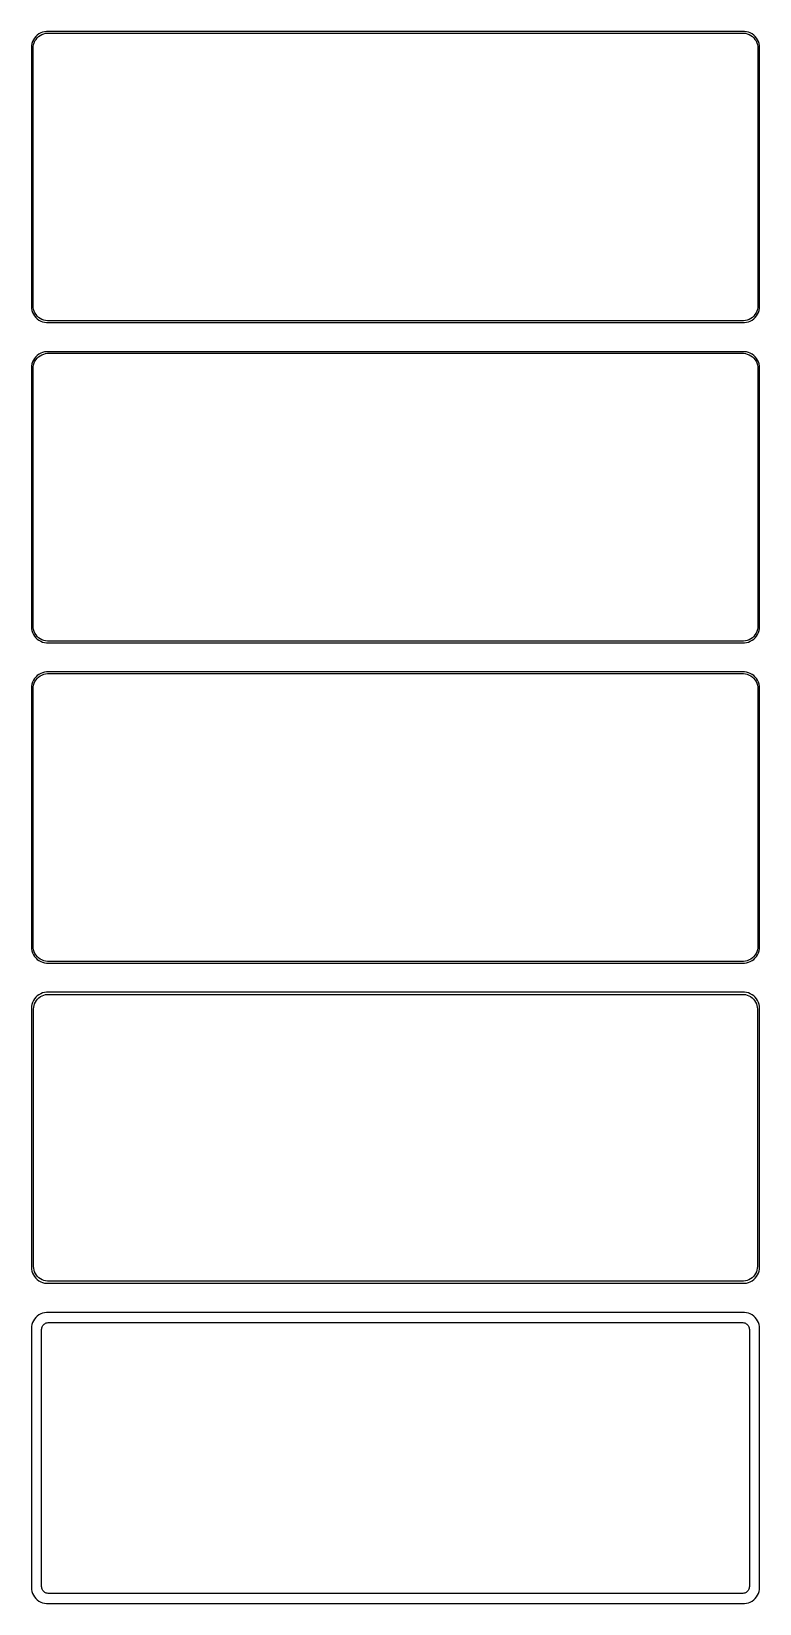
# Model space of a CAD drawing. Header units: metres. Extents: x -112 to 112, y 450 to 936.
import ezdxf

# ---------------------------------------------------------------- set-up
doc = ezdxf.new("R2010")
doc.units = ezdxf.units.M

msp = doc.modelspace()

# ---------------------------------------------------------------- linework, layer by layer
for p, q in [((-111.882, 933.409), (-112.149, 932.841)), ((-111.545, 933.939), (-111.882, 933.409)), ((-111.145, 934.423), (-111.545, 933.939)), ((-111.412, 933.038), (-111.093, 933.542)), ((-110.687, 934.853), (-111.145, 934.423)), ((-111.093, 933.542), (-110.713, 934.002)), ((-110.713, 934.002), (-110.278, 934.41)), ((-110.179, 935.222), (-110.687, 934.853)), ((-110.278, 934.41), (-109.795, 934.761)), ((-109.629, 935.524), (-110.179, 935.222)), ((-109.795, 934.761), (-109.272, 935.048)), ((-109.045, 935.755), (-109.629, 935.524)), ((-109.272, 935.048), (-108.718, 935.268)), ((-108.437, 935.911), (-109.045, 935.755)), ((-108.718, 935.268), (-108.14, 935.416)), ((-107.814, 935.99), (-108.437, 935.911)), ((-108.14, 935.416), (-107.548, 935.491)), ((107.814, 935.99), (-107.814, 935.99)), ((-107.548, 935.491), (107.548, 935.491)), ((107.548, 935.491), (108.14, 935.416)), ((108.437, 935.911), (107.814, 935.99)), ((108.14, 935.416), (108.718, 935.268)), ((109.045, 935.755), (108.437, 935.911)), ((108.718, 935.268), (109.272, 935.048)), ((109.629, 935.524), (109.045, 935.755)), ((109.272, 935.048), (109.795, 934.761)), ((110.179, 935.222), (109.629, 935.524)), ((109.795, 934.761), (110.278, 934.41)), ((110.687, 934.853), (110.179, 935.222)), ((110.278, 934.41), (110.713, 934.002)), ((111.145, 934.423), (110.687, 934.853)), ((110.713, 934.002), (111.093, 933.542)), ((111.093, 933.542), (111.412, 933.038)), ((111.545, 933.939), (111.145, 934.423)), ((111.882, 933.409), (111.545, 933.939)), ((112.149, 932.841), (111.882, 933.409)), ((-112.461, 931.627), (-112.5, 931)), ((-112.5, 931), (-112.5, 851)), ((-112.343, 932.243), (-112.461, 931.627)), ((-112.149, 932.841), (-112.343, 932.243)), ((-112, 930.75), (-111.963, 931.345)), ((-112, 851.25), (-112, 930.75)), ((-111.963, 931.345), (-111.851, 931.931)), ((-111.851, 931.931), (-111.666, 932.499)), ((-111.666, 932.499), (-111.412, 933.038)), ((111.412, 933.038), (111.666, 932.499)), ((111.666, 932.499), (111.851, 931.931)), ((111.851, 931.931), (111.963, 931.345)), ((111.963, 931.345), (112, 930.75)), ((112, 930.75), (112, 851.25)), ((112.343, 932.243), (112.149, 932.841)), ((112.461, 931.627), (112.343, 932.243)), ((112.5, 931), (112.461, 931.627)), ((112.5, 851), (112.5, 931)), ((-112.5, 851), (-112.461, 850.373)), ((-111.963, 850.655), (-112, 851.25)), ((-111.851, 850.069), (-111.963, 850.655)), ((111.963, 850.655), (111.851, 850.069)), ((112, 851.25), (111.963, 850.655)), ((112.461, 850.373), (112.5, 851)), ((-112.461, 850.373), (-112.343, 849.757)), ((-112.343, 849.757), (-112.149, 849.159)), ((-112.149, 849.159), (-111.882, 848.591)), ((-111.882, 848.591), (-111.545, 848.061)), ((-111.666, 849.501), (-111.851, 850.069)), ((-111.412, 848.962), (-111.666, 849.501)), ((-111.545, 848.061), (-111.145, 847.577)), ((-111.093, 848.458), (-111.412, 848.962)), ((-111.145, 847.577), (-110.687, 847.147)), ((-110.713, 847.998), (-111.093, 848.458)), ((-110.278, 847.59), (-110.713, 847.998)), ((-110.687, 847.147), (-110.179, 846.778)), ((-109.795, 847.239), (-110.278, 847.59)), ((-110.179, 846.778), (-109.629, 846.476)), ((-109.272, 846.952), (-109.795, 847.239)), ((-109.629, 846.476), (-109.045, 846.245)), ((-108.718, 846.732), (-109.272, 846.952)), ((-109.045, 846.245), (-108.437, 846.089)), ((-108.14, 846.584), (-108.718, 846.732)), ((-108.437, 846.089), (-107.814, 846.01)), ((-107.548, 846.509), (-108.14, 846.584)), ((-107.814, 846.01), (107.814, 846.01)), ((107.548, 846.509), (-107.548, 846.509)), ((108.14, 846.584), (107.548, 846.509)), ((107.814, 846.01), (108.437, 846.089)), ((108.718, 846.732), (108.14, 846.584)), ((108.437, 846.089), (109.045, 846.245)), ((109.272, 846.952), (108.718, 846.732)), ((109.045, 846.245), (109.629, 846.476)), ((109.795, 847.239), (109.272, 846.952)), ((109.629, 846.476), (110.179, 846.778)), ((110.278, 847.59), (109.795, 847.239)), ((110.179, 846.778), (110.687, 847.147)), ((110.713, 847.998), (110.278, 847.59)), ((110.687, 847.147), (111.145, 847.577)), ((111.093, 848.458), (110.713, 847.998)), ((111.412, 848.962), (111.093, 848.458)), ((111.145, 847.577), (111.545, 848.061)), ((111.666, 849.501), (111.412, 848.962)), ((111.545, 848.061), (111.882, 848.591)), ((111.851, 850.069), (111.666, 849.501)), ((111.882, 848.591), (112.149, 849.159)), ((112.149, 849.159), (112.343, 849.757)), ((112.343, 849.757), (112.461, 850.373)), ((-110.179, 836.222), (-110.687, 835.853)), ((-109.629, 836.524), (-110.179, 836.222)), ((-109.795, 835.761), (-109.272, 836.048)), ((-109.045, 836.755), (-109.629, 836.524)), ((-109.272, 836.048), (-108.718, 836.268)), ((-108.437, 836.911), (-109.045, 836.755)), ((-108.718, 836.268), (-108.14, 836.416)), ((-107.814, 836.99), (-108.437, 836.911)), ((-108.14, 836.416), (-107.548, 836.491)), ((107.814, 836.99), (-107.814, 836.99)), ((-107.548, 836.491), (107.548, 836.491)), ((107.548, 836.491), (108.14, 836.416)), ((108.437, 836.911), (107.814, 836.99)), ((108.14, 836.416), (108.718, 836.268)), ((109.045, 836.755), (108.437, 836.911)), ((108.718, 836.268), (109.272, 836.048)), ((109.629, 836.524), (109.045, 836.755)), ((109.272, 836.048), (109.795, 835.761)), ((110.179, 836.222), (109.629, 836.524)), ((110.687, 835.853), (110.179, 836.222)), ((-112.461, 832.627), (-112.5, 832)), ((-112.5, 832), (-112.5, 752)), ((-112.343, 833.243), (-112.461, 832.627)), ((-112.149, 833.841), (-112.343, 833.243)), ((-111.882, 834.409), (-112.149, 833.841)), ((-112, 831.75), (-111.963, 832.345)), ((-112, 752.25), (-112, 831.75)), ((-111.963, 832.345), (-111.851, 832.931)), ((-111.545, 834.939), (-111.882, 834.409)), ((-111.851, 832.931), (-111.666, 833.499)), ((-111.666, 833.499), (-111.412, 834.038)), ((-111.145, 835.423), (-111.545, 834.939)), ((-111.412, 834.038), (-111.093, 834.542)), ((-110.687, 835.853), (-111.145, 835.423)), ((-111.093, 834.542), (-110.713, 835.002)), ((-110.713, 835.002), (-110.278, 835.41)), ((-110.278, 835.41), (-109.795, 835.761)), ((109.795, 835.761), (110.278, 835.41)), ((110.278, 835.41), (110.713, 835.002)), ((111.145, 835.423), (110.687, 835.853)), ((110.713, 835.002), (111.093, 834.542)), ((111.093, 834.542), (111.412, 834.038)), ((111.545, 834.939), (111.145, 835.423)), ((111.412, 834.038), (111.666, 833.499)), ((111.882, 834.409), (111.545, 834.939)), ((111.666, 833.499), (111.851, 832.931)), ((111.851, 832.931), (111.963, 832.345)), ((112.149, 833.841), (111.882, 834.409)), ((111.963, 832.345), (112, 831.75)), ((112, 831.75), (112, 752.25)), ((112.343, 833.243), (112.149, 833.841)), ((112.461, 832.627), (112.343, 833.243)), ((112.5, 832), (112.461, 832.627)), ((112.5, 752), (112.5, 832)), ((-112.5, 752), (-112.461, 751.373)), ((-112.461, 751.373), (-112.343, 750.757)), ((-112.343, 750.757), (-112.149, 750.159)), ((-112.149, 750.159), (-111.882, 749.591)), ((-111.963, 751.655), (-112, 752.25)), ((-111.851, 751.069), (-111.963, 751.655)), ((-111.882, 749.591), (-111.545, 749.061)), ((-111.666, 750.501), (-111.851, 751.069)), ((-111.412, 749.962), (-111.666, 750.501)), ((-111.545, 749.061), (-111.145, 748.577)), ((-111.093, 749.458), (-111.412, 749.962)), ((-111.145, 748.577), (-110.687, 748.147)), ((-110.713, 748.998), (-111.093, 749.458)), ((-110.278, 748.59), (-110.713, 748.998)), ((-109.795, 748.239), (-110.278, 748.59)), ((110.278, 748.59), (109.795, 748.239)), ((110.713, 748.998), (110.278, 748.59)), ((110.687, 748.147), (111.145, 748.577)), ((111.093, 749.458), (110.713, 748.998)), ((111.412, 749.962), (111.093, 749.458)), ((111.145, 748.577), (111.545, 749.061)), ((111.666, 750.501), (111.412, 749.962)), ((111.545, 749.061), (111.882, 749.591)), ((111.851, 751.069), (111.666, 750.501)), ((111.963, 751.655), (111.851, 751.069)), ((111.882, 749.591), (112.149, 750.159)), ((112, 752.25), (111.963, 751.655)), ((112.149, 750.159), (112.343, 750.757)), ((112.343, 750.757), (112.461, 751.373)), ((112.461, 751.373), (112.5, 752)), ((-110.687, 748.147), (-110.179, 747.778)), ((-110.179, 747.778), (-109.629, 747.476)), ((-109.272, 747.952), (-109.795, 748.239)), ((-109.629, 747.476), (-109.045, 747.245)), ((-108.718, 747.732), (-109.272, 747.952)), ((-109.045, 747.245), (-108.437, 747.089)), ((-108.14, 747.584), (-108.718, 747.732)), ((-108.437, 747.089), (-107.814, 747.01)), ((-107.548, 747.509), (-108.14, 747.584)), ((-107.814, 747.01), (107.814, 747.01)), ((107.548, 747.509), (-107.548, 747.509)), ((108.14, 747.584), (107.548, 747.509)), ((107.814, 747.01), (108.437, 747.089)), ((108.718, 747.732), (108.14, 747.584)), ((108.437, 747.089), (109.045, 747.245)), ((109.272, 747.952), (108.718, 747.732)), ((109.045, 747.245), (109.629, 747.476)), ((109.795, 748.239), (109.272, 747.952)), ((109.629, 747.476), (110.179, 747.778)), ((110.179, 747.778), (110.687, 748.147)), ((-112.343, 734.243), (-112.461, 733.627)), ((-112.149, 734.841), (-112.343, 734.243)), ((-111.882, 735.409), (-112.149, 734.841)), ((-111.963, 733.345), (-111.851, 733.931)), ((-111.545, 735.939), (-111.882, 735.409)), ((-111.851, 733.931), (-111.666, 734.499)), ((-111.666, 734.499), (-111.412, 735.038)), ((-111.145, 736.423), (-111.545, 735.939)), ((-111.412, 735.038), (-111.093, 735.542)), ((-110.687, 736.853), (-111.145, 736.423)), ((-111.093, 735.542), (-110.713, 736.002)), ((-110.713, 736.002), (-110.278, 736.41)), ((-110.179, 737.222), (-110.687, 736.853)), ((-110.278, 736.41), (-109.795, 736.761)), ((-109.629, 737.524), (-110.179, 737.222)), ((-109.795, 736.761), (-109.272, 737.048)), ((-109.045, 737.755), (-109.629, 737.524)), ((-109.272, 737.048), (-108.718, 737.268)), ((-108.437, 737.911), (-109.045, 737.755)), ((-108.718, 737.268), (-108.14, 737.416)), ((-107.814, 737.99), (-108.437, 737.911)), ((-108.14, 737.416), (-107.548, 737.491)), ((107.814, 737.99), (-107.814, 737.99)), ((-107.548, 737.491), (107.548, 737.491)), ((107.548, 737.491), (108.14, 737.416)), ((108.437, 737.911), (107.814, 737.99)), ((108.14, 737.416), (108.718, 737.268)), ((109.045, 737.755), (108.437, 737.911)), ((108.718, 737.268), (109.272, 737.048)), ((109.629, 737.524), (109.045, 737.755)), ((109.272, 737.048), (109.795, 736.761)), ((110.179, 737.222), (109.629, 737.524)), ((109.795, 736.761), (110.278, 736.41)), ((110.687, 736.853), (110.179, 737.222)), ((110.278, 736.41), (110.713, 736.002)), ((111.145, 736.423), (110.687, 736.853)), ((110.713, 736.002), (111.093, 735.542)), ((111.093, 735.542), (111.412, 735.038)), ((111.545, 735.939), (111.145, 736.423)), ((111.412, 735.038), (111.666, 734.499)), ((111.882, 735.409), (111.545, 735.939)), ((111.666, 734.499), (111.851, 733.931)), ((111.851, 733.931), (111.963, 733.345)), ((112.149, 734.841), (111.882, 735.409)), ((112.343, 734.243), (112.149, 734.841)), ((112.461, 733.627), (112.343, 734.243)), ((-112.461, 733.627), (-112.5, 733)), ((-112.5, 733), (-112.5, 653)), ((-112, 732.75), (-111.963, 733.345)), ((-112, 653.25), (-112, 732.75)), ((111.963, 733.345), (112, 732.75)), ((112, 732.75), (112, 653.25)), ((112.5, 733), (112.461, 733.627)), ((112.5, 653), (112.5, 733)), ((-112.5, 653), (-112.461, 652.373)), ((-112.461, 652.373), (-112.343, 651.757)), ((-112.343, 651.757), (-112.149, 651.159)), ((-111.963, 652.655), (-112, 653.25)), ((-111.851, 652.069), (-111.963, 652.655)), ((-111.666, 651.501), (-111.851, 652.069)), ((-111.412, 650.962), (-111.666, 651.501)), ((111.666, 651.501), (111.412, 650.962)), ((111.851, 652.069), (111.666, 651.501)), ((111.963, 652.655), (111.851, 652.069)), ((112, 653.25), (111.963, 652.655)), ((112.149, 651.159), (112.343, 651.757)), ((112.343, 651.757), (112.461, 652.373)), ((112.461, 652.373), (112.5, 653)), ((-112.149, 651.159), (-111.882, 650.591)), ((-111.882, 650.591), (-111.545, 650.061)), ((-111.545, 650.061), (-111.145, 649.577)), ((-111.093, 650.458), (-111.412, 650.962)), ((-111.145, 649.577), (-110.687, 649.147)), ((-110.713, 649.998), (-111.093, 650.458)), ((-110.278, 649.59), (-110.713, 649.998)), ((-110.687, 649.147), (-110.179, 648.778)), ((-109.795, 649.239), (-110.278, 649.59)), ((-110.179, 648.778), (-109.629, 648.476)), ((-109.272, 648.952), (-109.795, 649.239)), ((-109.629, 648.476), (-109.045, 648.245)), ((-108.718, 648.732), (-109.272, 648.952)), ((-109.045, 648.245), (-108.437, 648.089)), ((-108.14, 648.584), (-108.718, 648.732)), ((-108.437, 648.089), (-107.814, 648.01)), ((-107.548, 648.509), (-108.14, 648.584)), ((-107.814, 648.01), (107.814, 648.01)), ((107.548, 648.509), (-107.548, 648.509)), ((108.14, 648.584), (107.548, 648.509)), ((107.814, 648.01), (108.437, 648.089)), ((108.718, 648.732), (108.14, 648.584)), ((108.437, 648.089), (109.045, 648.245)), ((109.272, 648.952), (108.718, 648.732)), ((109.045, 648.245), (109.629, 648.476)), ((109.795, 649.239), (109.272, 648.952)), ((109.629, 648.476), (110.179, 648.778)), ((110.278, 649.59), (109.795, 649.239)), ((110.179, 648.778), (110.687, 649.147)), ((110.713, 649.998), (110.278, 649.59)), ((110.687, 649.147), (111.145, 649.577)), ((111.093, 650.458), (110.713, 649.998)), ((111.412, 650.962), (111.093, 650.458)), ((111.145, 649.577), (111.545, 650.061)), ((111.545, 650.061), (111.882, 650.591)), ((111.882, 650.591), (112.149, 651.159)), ((-111.545, 636.939), (-111.882, 636.409)), ((-111.145, 637.423), (-111.545, 636.939)), ((-110.687, 637.853), (-111.145, 637.423)), ((-110.954, 636.441), (-110.588, 636.884)), ((-110.179, 638.222), (-110.687, 637.853)), ((-110.588, 636.884), (-110.168, 637.278)), ((-109.629, 638.524), (-110.179, 638.222)), ((-110.168, 637.278), (-109.703, 637.616)), ((-109.703, 637.616), (-109.199, 637.893)), ((-109.045, 638.755), (-109.629, 638.524)), ((-109.199, 637.893), (-108.665, 638.104)), ((-108.437, 638.911), (-109.045, 638.755)), ((-108.665, 638.104), (-108.108, 638.247)), ((-107.814, 638.99), (-108.437, 638.911)), ((-108.108, 638.247), (-107.537, 638.319)), ((107.814, 638.99), (-107.814, 638.99)), ((-107.537, 638.319), (107.537, 638.319)), ((107.537, 638.319), (108.108, 638.247)), ((108.437, 638.911), (107.814, 638.99)), ((108.108, 638.247), (108.665, 638.104)), ((109.045, 638.755), (108.437, 638.911)), ((108.665, 638.104), (109.199, 637.893)), ((109.629, 638.524), (109.045, 638.755)), ((109.199, 637.893), (109.703, 637.616)), ((110.179, 638.222), (109.629, 638.524)), ((109.703, 637.616), (110.168, 637.278)), ((110.168, 637.278), (110.588, 636.884)), ((110.687, 637.853), (110.179, 638.222)), ((110.588, 636.884), (110.954, 636.441)), ((111.145, 637.423), (110.687, 637.853)), ((111.545, 636.939), (111.145, 637.423)), ((111.882, 636.409), (111.545, 636.939)), ((-112.461, 634.627), (-112.5, 634)), ((-112.5, 634), (-112.5, 554)), ((-112.343, 635.243), (-112.461, 634.627)), ((-112.149, 635.841), (-112.343, 635.243)), ((-111.882, 636.409), (-112.149, 635.841)), ((-111.828, 633.75), (-111.792, 634.324)), ((-111.828, 554.25), (-111.828, 633.75)), ((-111.792, 634.324), (-111.685, 634.889)), ((-111.685, 634.889), (-111.507, 635.435)), ((-111.507, 635.435), (-111.262, 635.956)), ((-111.262, 635.956), (-110.954, 636.441)), ((110.954, 636.441), (111.262, 635.956)), ((111.262, 635.956), (111.507, 635.435)), ((111.507, 635.435), (111.685, 634.889)), ((111.685, 634.889), (111.792, 634.324)), ((111.792, 634.324), (111.828, 633.75)), ((111.828, 633.75), (111.828, 554.25)), ((112.149, 635.841), (111.882, 636.409)), ((112.343, 635.243), (112.149, 635.841)), ((112.461, 634.627), (112.343, 635.243)), ((112.5, 634), (112.461, 634.627)), ((112.5, 554), (112.5, 634)), ((-111.792, 553.676), (-111.828, 554.25)), ((111.828, 554.25), (111.792, 553.676)), ((-112.5, 554), (-112.461, 553.373)), ((-112.461, 553.373), (-112.343, 552.757)), ((-112.343, 552.757), (-112.149, 552.159)), ((-112.149, 552.159), (-111.882, 551.591)), ((-111.882, 551.591), (-111.545, 551.061)), ((-111.685, 553.111), (-111.792, 553.676)), ((-111.507, 552.565), (-111.685, 553.111)), ((-111.545, 551.061), (-111.145, 550.577)), ((-111.262, 552.044), (-111.507, 552.565)), ((-110.954, 551.559), (-111.262, 552.044)), ((-111.145, 550.577), (-110.687, 550.147)), ((-110.588, 551.116), (-110.954, 551.559)), ((-110.687, 550.147), (-110.179, 549.778)), ((-110.168, 550.722), (-110.588, 551.116)), ((-110.179, 549.778), (-109.629, 549.476)), ((-109.703, 550.384), (-110.168, 550.722)), ((-109.199, 550.107), (-109.703, 550.384)), ((-109.629, 549.476), (-109.045, 549.245)), ((-108.665, 549.896), (-109.199, 550.107)), ((-109.045, 549.245), (-108.437, 549.089)), ((-108.108, 549.753), (-108.665, 549.896)), ((-107.537, 549.681), (-108.108, 549.753)), ((107.537, 549.681), (-107.537, 549.681)), ((108.108, 549.753), (107.537, 549.681)), ((108.665, 549.896), (108.108, 549.753)), ((108.437, 549.089), (109.045, 549.245)), ((109.199, 550.107), (108.665, 549.896)), ((109.045, 549.245), (109.629, 549.476)), ((109.703, 550.384), (109.199, 550.107)), ((109.629, 549.476), (110.179, 549.778)), ((110.168, 550.722), (109.703, 550.384)), ((110.588, 551.116), (110.168, 550.722)), ((110.179, 549.778), (110.687, 550.147)), ((110.954, 551.559), (110.588, 551.116)), ((110.687, 550.147), (111.145, 550.577)), ((111.262, 552.044), (110.954, 551.559)), ((111.145, 550.577), (111.545, 551.061)), ((111.507, 552.565), (111.262, 552.044)), ((111.685, 553.111), (111.507, 552.565)), ((111.545, 551.061), (111.882, 551.591)), ((111.792, 553.676), (111.685, 553.111)), ((111.882, 551.591), (112.149, 552.159)), ((112.149, 552.159), (112.343, 552.757)), ((112.343, 552.757), (112.461, 553.373)), ((112.461, 553.373), (112.5, 554)), ((-108.437, 549.089), (-107.814, 549.01)), ((-107.814, 549.01), (107.814, 549.01)), ((107.814, 549.01), (108.437, 549.089)), ((-109.629, 539.524), (-110.179, 539.222)), ((-109.045, 539.755), (-109.629, 539.524)), ((-108.437, 539.911), (-109.045, 539.755)), ((-107.814, 539.99), (-108.437, 539.911)), ((107.814, 539.99), (-107.814, 539.99)), ((108.437, 539.911), (107.814, 539.99)), ((109.045, 539.755), (108.437, 539.911)), ((109.629, 539.524), (109.045, 539.755)), ((110.179, 539.222), (109.629, 539.524)), ((-112.461, 535.627), (-112.5, 535)), ((-112.5, 535), (-112.5, 455)), ((-112.343, 536.243), (-112.461, 535.627)), ((-112.149, 536.841), (-112.343, 536.243)), ((-111.882, 537.409), (-112.149, 536.841)), ((-111.545, 537.939), (-111.882, 537.409)), ((-111.145, 538.423), (-111.545, 537.939)), ((-110.687, 538.853), (-111.145, 538.423)), ((-110.179, 539.222), (-110.687, 538.853)), ((-109.36, 534.75), (-109.343, 535.014)), ((-109.36, 455.25), (-109.36, 534.75)), ((-109.343, 535.014), (-109.293, 535.275)), ((-109.293, 535.275), (-109.211, 535.527)), ((-109.211, 535.527), (-109.099, 535.766)), ((-109.099, 535.766), (-108.957, 535.99)), ((-108.957, 535.99), (-108.788, 536.194)), ((-108.788, 536.194), (-108.595, 536.375)), ((-108.595, 536.375), (-108.38, 536.531)), ((-108.38, 536.531), (-108.148, 536.659)), ((-108.148, 536.659), (-107.902, 536.756)), ((-107.902, 536.756), (-107.645, 536.822)), ((-107.645, 536.822), (-107.382, 536.855)), ((-107.382, 536.855), (107.382, 536.855)), ((107.382, 536.855), (107.645, 536.822)), ((107.645, 536.822), (107.902, 536.756)), ((107.902, 536.756), (108.148, 536.659)), ((108.148, 536.659), (108.38, 536.531)), ((108.38, 536.531), (108.595, 536.375)), ((108.595, 536.375), (108.788, 536.194)), ((108.788, 536.194), (108.957, 535.99)), ((108.957, 535.99), (109.099, 535.766)), ((109.099, 535.766), (109.211, 535.527)), ((109.211, 535.527), (109.293, 535.275)), ((109.293, 535.275), (109.343, 535.014)), ((109.343, 535.014), (109.36, 534.75)), ((109.36, 534.75), (109.36, 455.25)), ((110.687, 538.853), (110.179, 539.222)), ((111.145, 538.423), (110.687, 538.853)), ((111.545, 537.939), (111.145, 538.423)), ((111.882, 537.409), (111.545, 537.939)), ((112.149, 536.841), (111.882, 537.409)), ((112.343, 536.243), (112.149, 536.841)), ((112.461, 535.627), (112.343, 536.243)), ((112.5, 535), (112.461, 535.627)), ((112.5, 455), (112.5, 535)), ((-112.5, 455), (-112.461, 454.373)), ((-112.461, 454.373), (-112.343, 453.757)), ((-112.343, 453.757), (-112.149, 453.159)), ((-112.149, 453.159), (-111.882, 452.591)), ((-111.882, 452.591), (-111.545, 452.061)), ((-111.545, 452.061), (-111.145, 451.577)), ((-109.343, 454.986), (-109.36, 455.25)), ((-109.293, 454.725), (-109.343, 454.986)), ((-109.211, 454.473), (-109.293, 454.725)), ((-109.099, 454.234), (-109.211, 454.473)), ((-108.957, 454.01), (-109.099, 454.234)), ((-108.788, 453.806), (-108.957, 454.01)), ((-108.595, 453.625), (-108.788, 453.806)), ((-108.38, 453.469), (-108.595, 453.625)), ((-108.148, 453.341), (-108.38, 453.469)), ((-107.902, 453.244), (-108.148, 453.341)), ((-107.645, 453.178), (-107.902, 453.244)), ((-107.382, 453.145), (-107.645, 453.178)), ((107.382, 453.145), (-107.382, 453.145)), ((107.645, 453.178), (107.382, 453.145)), ((107.902, 453.244), (107.645, 453.178)), ((108.148, 453.341), (107.902, 453.244)), ((108.38, 453.469), (108.148, 453.341)), ((108.595, 453.625), (108.38, 453.469)), ((108.788, 453.806), (108.595, 453.625)), ((108.957, 454.01), (108.788, 453.806)), ((109.099, 454.234), (108.957, 454.01)), ((109.211, 454.473), (109.099, 454.234)), ((109.293, 454.725), (109.211, 454.473)), ((109.343, 454.986), (109.293, 454.725)), ((109.36, 455.25), (109.343, 454.986)), ((111.145, 451.577), (111.545, 452.061)), ((111.545, 452.061), (111.882, 452.591)), ((111.882, 452.591), (112.149, 453.159)), ((112.149, 453.159), (112.343, 453.757)), ((112.343, 453.757), (112.461, 454.373)), ((112.461, 454.373), (112.5, 455)), ((-111.145, 451.577), (-110.687, 451.147)), ((-110.687, 451.147), (-110.179, 450.778)), ((-110.179, 450.778), (-109.629, 450.476)), ((-109.629, 450.476), (-109.045, 450.245)), ((-109.045, 450.245), (-108.437, 450.089)), ((-108.437, 450.089), (-107.814, 450.01)), ((-107.814, 450.01), (107.814, 450.01)), ((107.814, 450.01), (108.437, 450.089)), ((108.437, 450.089), (109.045, 450.245)), ((109.045, 450.245), (109.629, 450.476)), ((109.629, 450.476), (110.179, 450.778)), ((110.179, 450.778), (110.687, 451.147)), ((110.687, 451.147), (111.145, 451.577))]:
    msp.add_line(p, q)

doc.saveas('drawing.dxf')
